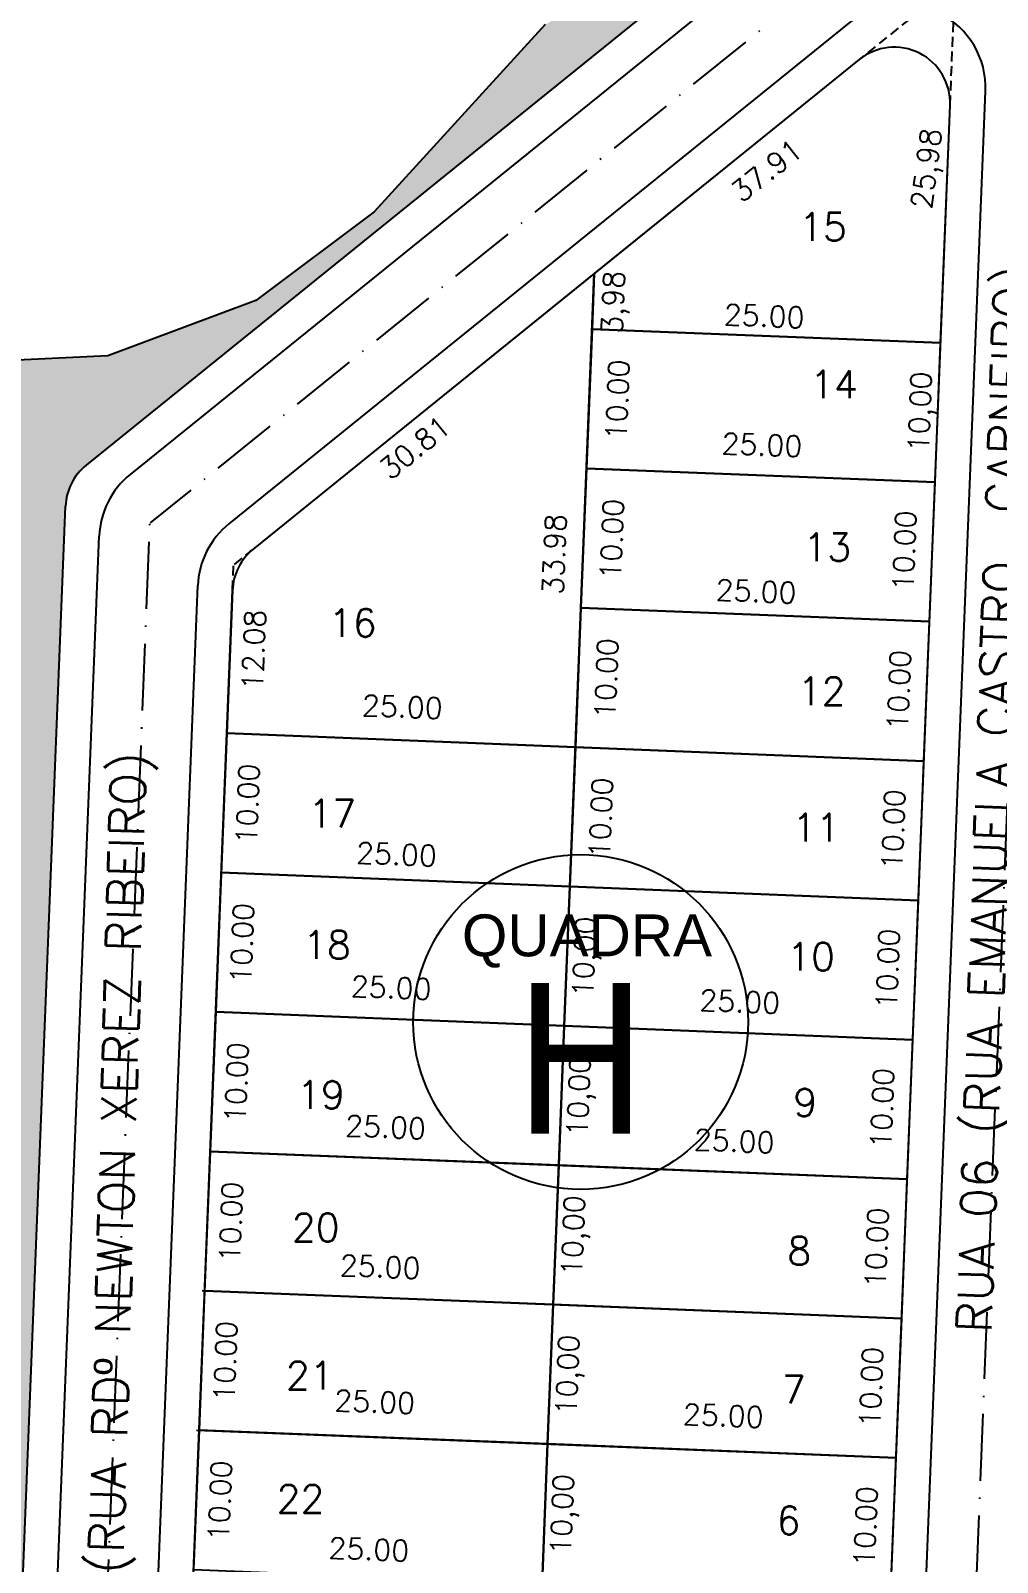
# Model space of a CAD drawing. Header units: millimetres. Extents: x 1794 to 8081, y 409 to 2272.
# Drawn here: x 5747 to 5816.3, y 1060.7 to 1170.6 of the extents above; entities that cross this region are included whole.
import ezdxf
from ezdxf.enums import TextEntityAlignment as Align

# ---------------------------------------------------------------- set-up
doc = ezdxf.new("R2010")
doc.units = ezdxf.units.MM
doc.linetypes.add('ACAD_ISO10W100', pattern=[18, 12, -3, 0, -3])
doc.linetypes.add('HIDDEN', pattern=[0.375, 0.25, -0.125])
for name, color, linetype in [('02 - EIXO VIA', 2, 'ACAD_ISO10W100'), ('03 - CALÇADA', 1, 'Continuous'), ('BOUNDARY LOTES', 2, 'Continuous'), ('boundary quadras', 232, 'Continuous'), ('COT', 8, 'Continuous'), ('FAIXAS VERDES', 62, 'Continuous'), ('LOTES', 2, 'Continuous'), ('Poligonal', 3, 'Continuous'), ('PROJEÇÃO', 8, 'HIDDEN'), ('QUADRAS', 3, 'Continuous'), ('texto - ruas', 2, 'Continuous'), ('Texto Lotes', 31, 'Continuous'), ('TEXTO-80', 3, 'Continuous')]:
    doc.layers.add(name, color=color, linetype=linetype)
doc.styles.add('arcad1', font='romans.shx')
doc.styles.add('style1', font='tahoma.ttf')
doc.dimstyles.new('REGIS', dxfattribs={"dimtxt": 1.5, "dimasz": 0.12, "dimexe": 0, "dimexo": 0, "dimgap": 0, "dimtad": 0, "dimzin": 4, "dimdsep": 46, "dimtxsty": 'arcad1', "dimblk1": 'BOLA', "dimblk2": 'BOLA', "dimsah": 1, "dimcen": 0.12, "dimse1": 1, "dimse2": 1, "dimsd1": 1, "dimsd2": 1, "dimclrd": 256, "dimclre": 8, "dimclrt": 1, "dimadec": 0, "dimazin": 0, "dimtfac": 1.2, "dimtix": 1, "dimtmove": 2, "dimatfit": 3, "dimldrblk": 'BOLA', "dimfxl": 0, "dimfxlon": 1, "dimtvp": 2, "dimtolj": 1, "dimtzin": 4, "dimarcsym": 0})

# ---------------------------------------------------------------- blocks, each defined once
blk = doc.blocks.new('NUM_quadra')
blk.add_circle((0, 0), 0.2)
at = {"insert": (-0.1419, 0.1285), "char_height": 0.05, "width": 0.2663, "attachment_point": 1, "style": 'style1'}
blk.add_mtext('\\fArial|b0|i0|c0|p34;QUADRA', dxfattribs=at)
at = {"style": 'style1'}
blk.add_attdef('00', text='', height=0.18, dxfattribs=at).set_placement((0, -0.1335), align=Align.CENTER)
blk = doc.blocks.new('*D394')
at = {"layer": 'Defpoints', "color": 0}
for p in [(5786.84, 1139.17), (5811.82, 1138.17), (5811.78, 1137.35)]:
    blk.add_point(p, dxfattribs=at)
at = {"layer": 'COT', "color": 1, "insert": (5799.41, 1140.85), "char_height": 1.5, "attachment_point": 5, "rotation": 357.719, "style": 'arcad1'}
blk.add_mtext('\\A1;25.00', dxfattribs=at)
blk = doc.blocks.new('BOLA')
for p, q in [((-1, 0), (1, 0)), ((0, -1), (0, 1))]:
    blk.add_line(p, q)
blk.add_circle((0, 0), 0.3)
blk = doc.blocks.new('*D7')
at = {"layer": 'Defpoints', "color": 0}
for p in [(5813.24, 1174.02), (5783.49, 1150.52), (5786.73, 1146.41)]:
    blk.add_point(p, dxfattribs=at)
at = {"layer": 'COT', "color": 1, "insert": (5799.75, 1160.52), "char_height": 1.5, "attachment_point": 5, "rotation": 38.3032, "style": 'arcad1'}
blk.add_mtext('\\A1;37.91', dxfattribs=at)
blk = doc.blocks.new('*D8')
at = {"layer": 'Defpoints', "color": 0}
for p in [(5785.13, 1152.08), (5761.54, 1132.25), (5764.45, 1128.65)]:
    blk.add_point(p, dxfattribs=at)
at = {"layer": 'COT', "color": 1, "insert": (5774.54, 1140.67), "char_height": 1.5, "attachment_point": 5, "rotation": 38.9335, "style": 'arcad1'}
blk.add_mtext('\\A1;30.81', dxfattribs=at)
blk = doc.blocks.new('*D9')
at = {"layer": 'Defpoints', "color": 0}
for p in [(5787.23, 1149.16), (5786.84, 1139.17), (5791.86, 1138.97)]:
    blk.add_point(p, dxfattribs=at)
at = {"layer": 'COT', "color": 1, "insert": (5789.06, 1144.08), "char_height": 1.5, "attachment_point": 5, "rotation": 87.719, "style": 'arcad1'}
blk.add_mtext('\\A1;10.00', dxfattribs=at)
blk = doc.blocks.new('*D395')
at = {"layer": 'Defpoints', "color": 0}
for p in [(5786.84, 1139.17), (5786.44, 1129.17), (5791.46, 1128.97)]:
    blk.add_point(p, dxfattribs=at)
at = {"layer": 'COT', "color": 1, "insert": (5788.66, 1134.09), "char_height": 1.5, "attachment_point": 5, "rotation": 87.719, "style": 'arcad1'}
blk.add_mtext('\\A1;10.00', dxfattribs=at)
blk = doc.blocks.new('*D396')
at = {"layer": 'Defpoints', "color": 0}
for p in [(5786.44, 1129.17), (5786.04, 1119.18), (5791.06, 1118.98)]:
    blk.add_point(p, dxfattribs=at)
at = {"layer": 'COT', "color": 1, "insert": (5788.26, 1124.1), "char_height": 1.5, "attachment_point": 5, "rotation": 87.719, "style": 'arcad1'}
blk.add_mtext('\\A1;10.00', dxfattribs=at)
blk = doc.blocks.new('*D397')
at = {"layer": 'Defpoints', "color": 0}
for p in [(5786.04, 1119.18), (5785.64, 1109.19), (5790.67, 1108.99)]:
    blk.add_point(p, dxfattribs=at)
at = {"layer": 'COT', "color": 1, "insert": (5787.87, 1114.11), "char_height": 1.5, "attachment_point": 5, "rotation": 87.719, "style": 'arcad1'}
blk.add_mtext('\\A1;10.00', dxfattribs=at)
blk = doc.blocks.new('*D398')
at = {"layer": 'Defpoints', "color": 0}
for p in [(5811.82, 1138.17), (5811.42, 1128.18), (5812.42, 1128.14)]:
    blk.add_point(p, dxfattribs=at)
at = {"layer": 'COT', "color": 1, "insert": (5809.62, 1133.26), "char_height": 1.5, "attachment_point": 5, "rotation": 87.719, "style": 'arcad1'}
blk.add_mtext('\\A1;10.00', dxfattribs=at)
blk = doc.blocks.new('*D399')
at = {"layer": 'Defpoints', "color": 0}
for p in [(5811.42, 1128.18), (5811.02, 1118.19), (5812.02, 1118.15)]:
    blk.add_point(p, dxfattribs=at)
at = {"layer": 'COT', "color": 1, "insert": (5809.23, 1123.26), "char_height": 1.5, "attachment_point": 5, "rotation": 87.719, "style": 'arcad1'}
blk.add_mtext('\\A1;10.00', dxfattribs=at)
blk = doc.blocks.new('*D400')
at = {"layer": 'Defpoints', "color": 0}
for p in [(5811.02, 1118.19), (5810.62, 1108.2), (5811.63, 1108.16)]:
    blk.add_point(p, dxfattribs=at)
at = {"layer": 'COT', "color": 1, "insert": (5808.83, 1113.27), "char_height": 1.5, "attachment_point": 5, "rotation": 87.719, "style": 'arcad1'}
blk.add_mtext('\\A1;10.00', dxfattribs=at)
blk = doc.blocks.new('*D401')
at = {"layer": 'Defpoints', "color": 0}
for p in [(5810.62, 1108.2), (5810.22, 1098.2), (5811.23, 1098.16)]:
    blk.add_point(p, dxfattribs=at)
at = {"layer": 'COT', "color": 1, "insert": (5808.43, 1103.28), "char_height": 1.5, "attachment_point": 5, "rotation": 87.719, "style": 'arcad1'}
blk.add_mtext('\\A1;10.00', dxfattribs=at)
blk = doc.blocks.new('*D402')
at = {"layer": 'Defpoints', "color": 0}
for p in [(5810.22, 1098.2), (5809.83, 1088.21), (5810.83, 1088.17)]:
    blk.add_point(p, dxfattribs=at)
at = {"layer": 'COT', "color": 1, "insert": (5808.03, 1093.29), "char_height": 1.5, "attachment_point": 5, "rotation": 87.719, "style": 'arcad1'}
blk.add_mtext('\\A1;10.00', dxfattribs=at)
blk = doc.blocks.new('*D403')
at = {"layer": 'Defpoints', "color": 0}
for p in [(5809.83, 1088.21), (5809.43, 1078.22), (5810.43, 1078.18)]:
    blk.add_point(p, dxfattribs=at)
at = {"layer": 'COT', "color": 1, "insert": (5807.63, 1083.29), "char_height": 1.5, "attachment_point": 5, "rotation": 87.719, "style": 'arcad1'}
blk.add_mtext('\\A1;10.00', dxfattribs=at)
blk = doc.blocks.new('*D404')
at = {"layer": 'Defpoints', "color": 0}
for p in [(5809.43, 1078.22), (5809.03, 1068.23), (5810.03, 1068.19)]:
    blk.add_point(p, dxfattribs=at)
at = {"layer": 'COT', "color": 1, "insert": (5807.24, 1073.3), "char_height": 1.5, "attachment_point": 5, "rotation": 87.719, "style": 'arcad1'}
blk.add_mtext('\\A1;10.00', dxfattribs=at)
blk = doc.blocks.new('*D405')
at = {"layer": 'Defpoints', "color": 0}
for p in [(5809.03, 1068.23), (5808.63, 1058.24), (5809.64, 1058.2)]:
    blk.add_point(p, dxfattribs=at)
at = {"layer": 'COT', "color": 1, "insert": (5806.84, 1063.31), "char_height": 1.5, "attachment_point": 5, "rotation": 87.719, "style": 'arcad1'}
blk.add_mtext('\\A1;10.00', dxfattribs=at)
blk = doc.blocks.new('*D407')
at = {"layer": 'Defpoints', "color": 0}
for p in [(5786.44, 1129.17), (5811.42, 1128.18), (5811.37, 1126.85)]:
    blk.add_point(p, dxfattribs=at)
at = {"layer": 'COT', "color": 1, "insert": (5798.99, 1130.35), "char_height": 1.5, "attachment_point": 5, "rotation": 357.719, "style": 'arcad1'}
blk.add_mtext('\\A1;25.00', dxfattribs=at)
blk = doc.blocks.new('*D408')
at = {"layer": 'Defpoints', "color": 0}
for p in [(5761.06, 1120.18), (5786.04, 1119.18), (5786.04, 1119.18)]:
    blk.add_point(p, dxfattribs=at)
at = {"layer": 'COT', "color": 1, "insert": (5773.64, 1122.07), "char_height": 1.5, "attachment_point": 5, "rotation": 357.719, "style": 'arcad1'}
blk.add_mtext('\\A1;25.00', dxfattribs=at)
blk = doc.blocks.new('*D409')
at = {"layer": 'Defpoints', "color": 0}
for p in [(5760.66, 1110.19), (5785.64, 1109.19), (5785.59, 1108)]:
    blk.add_point(p, dxfattribs=at)
at = {"layer": 'COT', "color": 1, "insert": (5773.22, 1111.5), "char_height": 1.5, "attachment_point": 5, "rotation": 357.719, "style": 'arcad1'}
blk.add_mtext('\\A1;25.00', dxfattribs=at)
blk = doc.blocks.new('*D410')
at = {"layer": 'Defpoints', "color": 0}
for p in [(5760.26, 1100.19), (5785.21, 1098.44), (5785.24, 1099.2)]:
    blk.add_point(p, dxfattribs=at)
at = {"layer": 'COT', "color": 1, "insert": (5772.84, 1101.94), "char_height": 1.5, "attachment_point": 5, "rotation": 357.719, "style": 'arcad1'}
blk.add_mtext('\\A1;25.00', dxfattribs=at)
blk = doc.blocks.new('*D411')
at = {"layer": 'Defpoints', "color": 0}
for p in [(5785.24, 1099.2), (5810.22, 1098.2), (5810.19, 1097.45)]:
    blk.add_point(p, dxfattribs=at)
at = {"layer": 'COT', "color": 1, "insert": (5797.82, 1100.94), "char_height": 1.5, "attachment_point": 5, "rotation": 357.719, "style": 'arcad1'}
blk.add_mtext('\\A1;25.00', dxfattribs=at)
blk = doc.blocks.new('*D412')
at = {"layer": 'Defpoints', "color": 0}
for p in [(5759.87, 1090.2), (5784.82, 1088.44), (5784.85, 1089.21)]:
    blk.add_point(p, dxfattribs=at)
at = {"layer": 'COT', "color": 1, "insert": (5772.44, 1091.94), "char_height": 1.5, "attachment_point": 5, "rotation": 357.719, "style": 'arcad1'}
blk.add_mtext('\\A1;25.00', dxfattribs=at)
blk = doc.blocks.new('*D413')
at = {"layer": 'Defpoints', "color": 0}
for p in [(5784.85, 1089.21), (5809.8, 1087.44), (5809.83, 1088.21)]:
    blk.add_point(p, dxfattribs=at)
at = {"layer": 'COT', "color": 1, "insert": (5797.42, 1090.94), "char_height": 1.5, "attachment_point": 5, "rotation": 357.719, "style": 'arcad1'}
blk.add_mtext('\\A1;25.00', dxfattribs=at)
blk = doc.blocks.new('*D414')
at = {"layer": 'Defpoints', "color": 0}
for p in [(5759.47, 1080.21), (5784.42, 1078.44), (5784.45, 1079.21)]:
    blk.add_point(p, dxfattribs=at)
at = {"layer": 'COT', "color": 1, "insert": (5772.05, 1081.93), "char_height": 1.5, "attachment_point": 5, "rotation": 357.719, "style": 'arcad1'}
blk.add_mtext('\\A1;25.00', dxfattribs=at)
blk = doc.blocks.new('*D415')
at = {"layer": 'Defpoints', "color": 0}
for p in [(5759.07, 1070.22), (5784.03, 1068.75), (5784.05, 1069.22)]:
    blk.add_point(p, dxfattribs=at)
at = {"layer": 'COT', "color": 1, "insert": (5771.66, 1072.24), "char_height": 1.5, "attachment_point": 5, "rotation": 357.719, "style": 'arcad1'}
blk.add_mtext('\\A1;25.00', dxfattribs=at)
blk = doc.blocks.new('*D416')
at = {"layer": 'Defpoints', "color": 0}
for p in [(5784.05, 1069.22), (5809.01, 1067.75), (5809.03, 1068.23)]:
    blk.add_point(p, dxfattribs=at)
at = {"layer": 'COT', "color": 1, "insert": (5796.64, 1071.25), "char_height": 1.5, "attachment_point": 5, "rotation": 357.719, "style": 'arcad1'}
blk.add_mtext('\\A1;25.00', dxfattribs=at)
blk = doc.blocks.new('*D417')
at = {"layer": 'Defpoints', "color": 0}
for p in [(5758.67, 1060.23), (5783.65, 1059.23), (5783.61, 1058.17)]:
    blk.add_point(p, dxfattribs=at)
at = {"layer": 'COT', "color": 1, "insert": (5771.24, 1061.67), "char_height": 1.5, "attachment_point": 5, "rotation": 357.719, "style": 'arcad1'}
blk.add_mtext('\\A1;25.00', dxfattribs=at)
blk = doc.blocks.new('*D418')
at = {"layer": 'Defpoints', "color": 0}
for p in [(5761.54, 1132.25), (5761.06, 1120.18), (5765.75, 1119.99)]:
    blk.add_point(p, dxfattribs=at)
at = {"layer": 'COT', "color": 1, "insert": (5762.99, 1126.15), "char_height": 1.5, "attachment_point": 5, "rotation": 87.719, "style": 'arcad1'}
blk.add_mtext('\\A1;12.08', dxfattribs=at)
blk = doc.blocks.new('*D419')
at = {"layer": 'Defpoints', "color": 0}
for p in [(5761.06, 1120.18), (5760.66, 1110.19), (5765.35, 1110)]:
    blk.add_point(p, dxfattribs=at)
at = {"layer": 'COT', "color": 1, "insert": (5762.56, 1115.11), "char_height": 1.5, "attachment_point": 5, "rotation": 87.719, "style": 'arcad1'}
blk.add_mtext('\\A1;10.00', dxfattribs=at)
blk = doc.blocks.new('*D10')
at = {"layer": 'Defpoints', "color": 0}
for p in [(5760.66, 1110.19), (5760.26, 1100.19), (5764.96, 1100.01)]:
    blk.add_point(p, dxfattribs=at)
at = {"layer": 'COT', "color": 1, "insert": (5762.16, 1105.12), "char_height": 1.5, "attachment_point": 5, "rotation": 87.719, "style": 'arcad1'}
blk.add_mtext('\\A1;10.00', dxfattribs=at)
blk = doc.blocks.new('*D420')
at = {"layer": 'Defpoints', "color": 0}
for p in [(5760.26, 1100.19), (5759.87, 1090.2), (5764.56, 1090.01)]:
    blk.add_point(p, dxfattribs=at)
at = {"layer": 'COT', "color": 1, "insert": (5761.76, 1095.13), "char_height": 1.5, "attachment_point": 5, "rotation": 87.719, "style": 'arcad1'}
blk.add_mtext('\\A1;10.00', dxfattribs=at)
blk = doc.blocks.new('*D421')
at = {"layer": 'Defpoints', "color": 0}
for p in [(5759.87, 1090.2), (5759.47, 1080.21), (5764.16, 1080.02)]:
    blk.add_point(p, dxfattribs=at)
at = {"layer": 'COT', "color": 1, "insert": (5761.36, 1085.14), "char_height": 1.5, "attachment_point": 5, "rotation": 87.719, "style": 'arcad1'}
blk.add_mtext('\\A1;10.00', dxfattribs=at)
blk = doc.blocks.new('*D11')
at = {"layer": 'Defpoints', "color": 0}
for p in [(5759.47, 1080.21), (5759.07, 1070.22), (5763.76, 1070.03)]:
    blk.add_point(p, dxfattribs=at)
at = {"layer": 'COT', "color": 1, "insert": (5760.96, 1075.15), "char_height": 1.5, "attachment_point": 5, "rotation": 87.719, "style": 'arcad1'}
blk.add_mtext('\\A1;10.00', dxfattribs=at)
blk = doc.blocks.new('*D12')
at = {"layer": 'Defpoints', "color": 0}
for p in [(5759.07, 1070.22), (5758.67, 1060.23), (5763.36, 1060.04)]:
    blk.add_point(p, dxfattribs=at)
at = {"layer": 'COT', "color": 1, "insert": (5760.57, 1065.15), "char_height": 1.5, "attachment_point": 5, "rotation": 87.719, "style": 'arcad1'}
blk.add_mtext('\\A1;10.00', dxfattribs=at)
blk = doc.blocks.new('*D429')
at = {"layer": 'Defpoints', "color": 0}
for p in [(5787.39, 1153.13), (5787.39, 1153.13), (5786.04, 1119.18)]:
    blk.add_point(p, dxfattribs=at)
at = {"layer": 'COT', "color": 1, "insert": (5784.53, 1133.01), "char_height": 1.5, "attachment_point": 5, "rotation": 87.719, "style": 'arcad1'}
blk.add_mtext('\\A1;33.98', dxfattribs=at)
blk = doc.blocks.new('*D1144')
at = {"layer": 'Defpoints', "color": 0}
for p in [(5812.21, 1148.16), (5814.72, 1148.07), (5811.82, 1138.17)]:
    blk.add_point(p, dxfattribs=at)
at = {"layer": 'COT', "color": 1, "insert": (5810.95, 1143.21), "char_height": 1.5, "attachment_point": 5, "rotation": 87.7372, "style": 'arcad1'}
blk.add_mtext('\\A1;10,00', dxfattribs=at)
blk = doc.blocks.new('*D1145')
at = {"layer": 'Defpoints', "color": 0}
for p in [(5786.99, 1148.41), (5811.94, 1146.59), (5811.97, 1147.41)]:
    blk.add_point(p, dxfattribs=at)
at = {"layer": 'COT', "color": 1, "insert": (5799.57, 1150.09), "char_height": 1.5, "attachment_point": 5, "rotation": 357.719, "style": 'arcad1'}
blk.add_mtext('\\A1;25.00', dxfattribs=at)
blk = doc.blocks.new('*D1146')
at = {"layer": 'Defpoints', "color": 0}
for p in [(5787.39, 1153.13), (5792.61, 1152.92), (5787.23, 1149.16)]:
    blk.add_point(p, dxfattribs=at)
at = {"layer": 'COT', "color": 1, "insert": (5788.96, 1151.08), "char_height": 1.5, "attachment_point": 5, "rotation": 87.719, "style": 'arcad1'}
blk.add_mtext('\\A1;3,98', dxfattribs=at)
blk = doc.blocks.new('*D1147')
at = {"layer": 'Defpoints', "color": 0}
for p in [(5813.24, 1174.02), (5809.87, 1148.26), (5814.66, 1147.63)]:
    blk.add_point(p, dxfattribs=at)
at = {"layer": 'COT', "color": 1, "insert": (5811.41, 1160.64), "char_height": 1.5, "attachment_point": 5, "rotation": 82.5335, "style": 'arcad1'}
blk.add_mtext('\\A1;25,98', dxfattribs=at)
blk = doc.blocks.new('*D1498')
at = {"layer": 'Defpoints', "color": 0}
for p in [(5785.64, 1109.19), (5785.24, 1099.2), (5790.27, 1099)]:
    blk.add_point(p, dxfattribs=at)
at = {"layer": 'COT', "color": 1, "insert": (5786.9, 1104.14), "char_height": 1.5, "attachment_point": 5, "rotation": 87.719, "style": 'arcad1'}
blk.add_mtext('\\A1;10,00', dxfattribs=at)
blk = doc.blocks.new('*D1499')
at = {"layer": 'Defpoints', "color": 0}
for p in [(5785.24, 1099.2), (5784.85, 1089.21), (5789.87, 1089.01)]:
    blk.add_point(p, dxfattribs=at)
at = {"layer": 'COT', "color": 1, "insert": (5786.5, 1094.14), "char_height": 1.5, "attachment_point": 5, "rotation": 87.719, "style": 'arcad1'}
blk.add_mtext('\\A1;10,00', dxfattribs=at)
blk = doc.blocks.new('*D1500')
at = {"layer": 'Defpoints', "color": 0}
for p in [(5784.85, 1089.21), (5784.45, 1079.21), (5789.47, 1079.01)]:
    blk.add_point(p, dxfattribs=at)
at = {"layer": 'COT', "color": 1, "insert": (5786.1, 1084.15), "char_height": 1.5, "attachment_point": 5, "rotation": 87.719, "style": 'arcad1'}
blk.add_mtext('\\A1;10,00', dxfattribs=at)
blk = doc.blocks.new('*D1501')
at = {"layer": 'Defpoints', "color": 0}
for p in [(5784.45, 1079.21), (5784.05, 1069.22), (5789.07, 1069.02)]:
    blk.add_point(p, dxfattribs=at)
at = {"layer": 'COT', "color": 1, "insert": (5785.7, 1074.16), "char_height": 1.5, "attachment_point": 5, "rotation": 87.719, "style": 'arcad1'}
blk.add_mtext('\\A1;10,00', dxfattribs=at)
blk = doc.blocks.new('*D1502')
at = {"layer": 'Defpoints', "color": 0}
for p in [(5784.05, 1069.22), (5783.65, 1059.23), (5788.68, 1059.03)]:
    blk.add_point(p, dxfattribs=at)
at = {"layer": 'COT', "color": 1, "insert": (5785.31, 1064.17), "char_height": 1.5, "attachment_point": 5, "rotation": 87.719, "style": 'arcad1'}
blk.add_mtext('\\A1;10,00', dxfattribs=at)

msp = doc.modelspace()

# ---------------------------------------------------------------- hatches: boundary and pattern name
at = {"layer": 'FAIXAS VERDES'}
h = msp.add_hatch(dxfattribs=at)
h.set_pattern_fill('AR-SAND', color=256, scale=0.1, style=0)
h.set_pattern_definition([(37.5, (5429.566, 999.8435), (-0.160003, 4.894132), [0, -3.8608, 0, -4.318, 0, -4.1275]), (7.5, (5429.566, 999.8435), (4.49523, 7.16825), [0, -2.0828, 0, -3.4798, 0, -1.3335]), (327.5, (5426.442, 999.8435), (7.909924, 0.01437), [0, -1.27, 0, -4.572, 0, -5.969]), (317.5, (5426.442, 999.8435), (7.63556, 2.22929), [0, -0.635, 0, -2.9972, 0, -3.429])])
h.paths.add_polyline_path([(5430.831, 1078.216), (5435.928, 1087.936), (5430.845, 1079.356), (5429.566, 1077.139)])
h.paths.add_polyline_path([(5597.245, 1009.396), (5597.066, 1009.337), (5601.377, 1010.616), (5607.012, 1012.218), (5612.684, 1013.759), (5617.596, 1015.036), (5621.128, 1015.921), (5629.087, 1017.817), (5637.922, 1019.761), (5648.108, 1021.797), (5655.347, 1023.11), (5661.35, 1024.117), (5668.226, 1025.177), (5676.97, 1026.386), (5686.913, 1027.57), (5693.659, 1028.258), (5703.184, 1029.074), (5713.015, 1029.724), (5719.569, 1030.05), (5731.268, 1030.418), (5741.91, 1030.515), (5742.543, 1030.672), (5743.302, 1030.978), (5744.205, 1031.63), (5745.076, 1032.86), (5745.431, 1034.356), (5749.498, 1136.448), (5749.921, 1138.085), (5750.981, 1139.401), (5787.931, 1169.251), (5804.87, 1182.936), (5783.871, 1170.98), (5771.611, 1157.563), (5763.136, 1151.215), (5752.529, 1147.246), (5742.436, 1146.753), (5742.349, 1137.394), (5734.92, 1114.509), (5711.119, 1097.126), (5662.121, 1088.101), (5636.086, 1087.947), (5604.026, 1093.668), (5565.586, 1113.949), (5550.552, 1131.127), (5537.457, 1134.461), (5527.958, 1130.108)])
edge = h.paths.add_edge_path()
edge.add_line((5569.236, 1000.087), (5564.38, 1001.877))
edge.add_arc((5567.863, 1003.844), 4, 209.44373, 290.07416)

# ---------------------------------------------------------------- linework, layer by layer
at = {"layer": '02 - EIXO VIA', "ltscale": 0.4}
for p, q in [((5813.036, 1015.528), (5820.674, 1207.282)), ((5809.58, 1178.899), (5755.555, 1135.254)), ((5743.398, 830.033), (5755.555, 1135.254))]:
    msp.add_line(p, q, dxfattribs=at)
at = {"layer": '03 - CALÇADA'}
for p, q in [((5805.938, 1180.585), (5754.14, 1138.738)), ((5805.669, 1171.111), (5761.204, 1135.189)), ((5810.003, 1029.845), (5815.435, 1166.205)), ((5747.91, 1033.776), (5751.915, 1134.31)), ((5755.119, 1033.859), (5758.979, 1130.761))]:
    msp.add_line(p, q, dxfattribs=at)
for centre, start, end in [((5809.439, 1166.444), 357.71902, 128.93345), ((5757.91, 1134.071), 128.93345, 177.71902), ((5764.974, 1130.522), 128.93345, 177.71902)]:
    msp.add_arc(centre, 6, start, end, dxfattribs=at)
at = {"layer": 'BOUNDARY LOTES'}
for points in [[(5812.893, 1165.203, 0.6445452), (5806.382, 1168.473), (5787.392, 1153.132), (5787.234, 1149.159), (5812.214, 1148.164)], [(5786.438, 1129.175), (5786.836, 1139.167), (5787.234, 1149.159), (5787.392, 1153.132), (5762.951, 1133.387, 0.2161417), (5761.468, 1130.435), (5761.06, 1120.178), (5786.04, 1119.183)]]:
    msp.add_lwpolyline(points, format="xyb", close=True, dxfattribs=at)
for points in [[(5812.214, 1148.164), (5787.234, 1149.159), (5786.836, 1139.167), (5811.816, 1138.172)], [(5811.816, 1138.172), (5786.836, 1139.167), (5786.438, 1129.175), (5811.418, 1128.18)], [(5811.418, 1128.18), (5786.438, 1129.175), (5786.04, 1119.183), (5811.02, 1118.188)], [(5786.04, 1119.183), (5761.06, 1120.178), (5760.662, 1110.186), (5785.642, 1109.191)], [(5811.02, 1118.188), (5786.04, 1119.183), (5785.642, 1109.191), (5810.622, 1108.196)], [(5785.642, 1109.191), (5760.662, 1110.186), (5760.264, 1100.194), (5785.244, 1099.199)], [(5810.622, 1108.196), (5785.642, 1109.191), (5785.244, 1099.199), (5810.224, 1098.204)], [(5785.244, 1099.199), (5760.264, 1100.194), (5759.866, 1090.201), (5784.846, 1089.206)], [(5810.224, 1098.204), (5785.244, 1099.199), (5784.846, 1089.206), (5809.826, 1088.211)], [(5784.846, 1089.206), (5759.866, 1090.201), (5759.468, 1080.209), (5784.448, 1079.214)], [(5809.826, 1088.211), (5784.846, 1089.206), (5784.448, 1079.214), (5809.428, 1078.219)], [(5784.448, 1079.214), (5759.468, 1080.209), (5759.07, 1070.217), (5784.05, 1069.222)], [(5809.428, 1078.219), (5784.448, 1079.214), (5784.05, 1069.222), (5809.03, 1068.227)], [(5784.05, 1069.222), (5759.07, 1070.217), (5758.672, 1060.225), (5768.664, 1059.827), (5778.656, 1059.429), (5783.652, 1059.23)], [(5809.03, 1068.227), (5784.05, 1069.222), (5783.652, 1059.23), (5808.632, 1058.235)]]:
    msp.add_lwpolyline(points, close=True, dxfattribs=at)
at = {"layer": 'boundary quadras'}
msp.add_lwpolyline([(5812.893, 1165.203, 0.6445452), (5806.382, 1168.473), (5762.951, 1133.387, 0.2161417), (5761.468, 1130.435), (5757.677, 1035.246, -0.0247467), (5807.553, 1031.139)], format="xyb", close=True, dxfattribs=at)
at = {"layer": 'LOTES'}
for p, q in [((5783.652, 1059.23), (5787.392, 1153.132)), ((5787.234, 1149.159), (5812.214, 1148.164)), ((5786.836, 1139.167), (5811.816, 1138.172)), ((5786.438, 1129.175), (5811.418, 1128.18)), ((5761.06, 1120.178), (5811.02, 1118.188)), ((5760.662, 1110.186), (5810.622, 1108.196)), ((5760.264, 1100.194), (5810.224, 1098.204)), ((5759.866, 1090.201), (5809.826, 1088.211)), ((5759.289, 1080.216), (5809.428, 1078.219)), ((5758.891, 1070.224), (5809.03, 1068.227))]:
    msp.add_line(p, q, dxfattribs=at)
at = {"layer": 'Poligonal', "color": 7}
for p, q in [((5783.871, 1170.98), (5771.611, 1157.563)), ((5771.611, 1157.563), (5763.136, 1151.215)), ((5763.136, 1151.215), (5752.529, 1147.246)), ((5752.529, 1147.246), (5742.436, 1146.753))]:
    msp.add_line(p, q, dxfattribs=at)
at = {"layer": 'PROJEÇÃO', "ltscale": 2.8}
for p, q in [((5813.244, 1174.017), (5806.382, 1168.473)), ((5812.893, 1165.203), (5813.244, 1174.017)), ((5762.951, 1133.387), (5761.54, 1132.247)), ((5761.468, 1130.435), (5761.54, 1132.247))]:
    msp.add_line(p, q, dxfattribs=at)
at = {"layer": 'QUADRAS'}
for p, q in [((5804.87, 1182.936), (5750.981, 1139.401)), ((5806.382, 1168.473), (5762.951, 1133.387)), ((5807.527, 1030.489), (5812.893, 1165.203)), ((5745.431, 1034.356), (5749.498, 1136.448)), ((5757.637, 1034.259), (5761.468, 1130.435))]:
    msp.add_line(p, q, dxfattribs=at)
for centre, start, end in [((5808.896, 1165.362), 357.71902, 128.93345), ((5753.495, 1136.289), 128.93345, 177.71902), ((5765.465, 1130.276), 128.93345, 177.71902)]:
    msp.add_arc(centre, 4, start, end, dxfattribs=at)

# ---------------------------------------------------------------- block references
at = {"layer": 'TEXTO-80', "xscale": 60, "yscale": 60, "zscale": 60}
msp.add_blockref('NUM_quadra', (5786.42, 1099.477), dxfattribs=at).add_auto_attribs({'00': 'H'})

# ---------------------------------------------------------------- texts
at = {"layer": 'texto - ruas', "char_height": 2.5, "width": 122.85234, "attachment_point": 1}
for s, insert, rotation in [('{\\Fromans|c0;RUA 06 (RUA EMANUELA CASTRO  CARNEIRO)}', (5813.34, 1077.229), 87.94466), ('{\\Fromans|c0;RUA 05 (RUA RDº NEWTON XEREZ RIBEIRO)}', (5750.726, 1045.708), 88.38666)]:
    msp.add_mtext(s, dxfattribs=dict(at, insert=insert, rotation=rotation))
at = {"layer": 'Texto Lotes', "style": 'arcad1'}
for s, p in [('15', (5803.776, 1156.478)), ('14', (5804.559, 1145.19)), ('13', (5804.094, 1133.521)), ('16', (5770.082, 1128.086)), ('12', (5803.683, 1123.196)), ('17', (5768.61, 1114.421)), ('11', (5803.293, 1113.417)), ('18', (5768.235, 1105.013)), ('10', (5802.924, 1104.157)), ('19', (5767.807, 1094.258)), ('9', (5802.508, 1093.709)), ('20', (5767.428, 1084.75)), ('8', (5802.084, 1083.066)), ('21', (5767.005, 1074.134)), ('7', (5801.688, 1073.125)), ('22', (5766.341, 1065.285)), ('6', (5801.314, 1063.738))]:
    msp.add_text(s, height=2, dxfattribs=at).set_placement(p, align=Align.MIDDLE_CENTER)

# ---------------------------------------------------------------- dimensions: what is measured, and where the dimension line sits
at = {"layer": 'COT'}
for p1, p2, distance, picture, middle in [((5813.244, 1174.017), (5783.491, 1150.517), 5.232, '*D7', (5799.751, 1160.515)), ((5786.992, 1148.406), (5811.972, 1147.411), -0.821, '*D1145', (5799.569, 1150.086)), ((5787.234, 1149.159), (5786.836, 1139.167), 5.028, '*D9', (5789.061, 1144.082)), ((5786.836, 1139.167), (5811.816, 1138.172), -0.821, '*D394', (5799.413, 1140.847)), ((5811.816, 1138.172), (5811.418, 1128.18), 1.005, '*D398', (5809.623, 1133.255)), ((5761.54, 1132.247), (5761.06, 1120.178), 4.693, '*D418', (5762.991, 1126.145)), ((5786.438, 1129.175), (5811.418, 1128.18), -1.326, '*D407', (5798.994, 1130.35)), ((5760.662, 1110.186), (5785.642, 1109.191), -1.188, '*D409', (5773.224, 1111.498)), ((5760.264, 1100.194), (5785.244, 1099.199), -0.757, '*D410', (5772.843, 1101.938)), ((5759.866, 1090.201), (5784.846, 1089.206), -0.767, '*D412', (5772.445, 1091.935)), ((5759.468, 1080.209), (5784.448, 1079.214), -0.779, '*D414', (5772.046, 1081.931)), ((5759.07, 1070.217), (5784.05, 1069.222), -0.477, '*D415', (5771.66, 1072.241)), ((5758.672, 1060.225), (5783.652, 1059.23), -1.06, '*D417', (5771.239, 1061.667))]:
    dim = msp.add_aligned_dim(p1=p1, p2=p2, distance=distance, dimstyle='REGIS', dxfattribs=at)
    dim.commit()
    dim.dimension.update_dxf_attribs({"geometry": picture, "text_midpoint": middle})
dim = msp.add_linear_dim(base=(5814.655, 1147.63), p1=(5813.244, 1174.017), p2=(5809.868, 1148.257), angle=262.53352, dimstyle='REGIS', override={"dimdsep": 44}, dxfattribs=at)
dim.commit()
dim.dimension.update_dxf_attribs({"geometry": '*D1147', "text_midpoint": (5811.413, 1160.641), "dimtype": 161})
for base, p1, p2, angle, picture, middle in [((5787.392, 1153.132), (5786.04, 1119.183), (5787.392, 1153.132), 87.71902, '*D429', (5784.529, 1133.011)), ((5786.04, 1119.183), (5761.06, 1120.178), (5786.04, 1119.183), 357.71902, '*D408', (5773.644, 1122.066))]:
    dim = msp.add_linear_dim(base=base, p1=p1, p2=p2, angle=angle, dimstyle='REGIS', dxfattribs=at)
    dim.commit()
    dim.dimension.update_dxf_attribs({"geometry": picture, "text_midpoint": middle, "dimtype": 161})
for p1, p2, distance, picture, middle in [((5787.234, 1149.159), (5787.392, 1153.132), -5.225, '*D1146', (5788.965, 1151.08)), ((5811.816, 1138.172), (5812.211, 1148.164), -2.507, '*D1144', (5810.95, 1143.21))]:
    dim = msp.add_aligned_dim(p1=p1, p2=p2, distance=distance, dimstyle='REGIS', override={"dimdsep": 44}, dxfattribs=at)
    dim.commit()
    dim.dimension.update_dxf_attribs({"geometry": picture, "text_midpoint": middle})
for base, p1, p2, angle, picture, middle in [((5764.445, 1128.651), (5785.127, 1152.085), (5761.54, 1132.247), 38.93345, '*D8', (5774.545, 1140.667)), ((5791.461, 1128.975), (5786.836, 1139.167), (5786.438, 1129.175), 87.71902, '*D395', (5788.663, 1134.09)), ((5791.063, 1118.983), (5786.438, 1129.175), (5786.04, 1119.183), 87.71902, '*D396', (5788.265, 1124.098)), ((5812.024, 1118.148), (5811.418, 1128.18), (5811.02, 1118.188), 87.71902, '*D399', (5809.225, 1123.263)), ((5765.355, 1109.999), (5761.06, 1120.178), (5760.662, 1110.186), 87.71902, '*D419', (5762.556, 1115.114)), ((5790.665, 1108.99), (5786.04, 1119.183), (5785.642, 1109.191), 87.71902, '*D397', (5787.867, 1114.106)), ((5811.626, 1108.156), (5811.02, 1118.188), (5810.622, 1108.196), 87.71902, '*D400', (5808.827, 1113.271)), ((5764.957, 1100.007), (5760.662, 1110.186), (5760.264, 1100.194), 87.71902, '*D10', (5762.158, 1105.122)), ((5811.228, 1098.164), (5810.622, 1108.196), (5810.224, 1098.204), 87.71902, '*D401', (5808.429, 1103.279)), ((5810.194, 1097.447), (5785.244, 1099.199), (5810.224, 1098.204), 177.71902, '*D411', (5797.823, 1100.943)), ((5764.559, 1090.015), (5760.264, 1100.194), (5759.866, 1090.201), 87.71902, '*D420', (5761.76, 1095.13)), ((5810.83, 1088.171), (5810.224, 1098.204), (5809.826, 1088.211), 87.71902, '*D402', (5808.031, 1093.287)), ((5809.795, 1087.445), (5784.846, 1089.206), (5809.826, 1088.211), 177.71902, '*D413', (5797.425, 1090.94)), ((5764.161, 1080.022), (5759.866, 1090.201), (5759.468, 1080.209), 87.71902, '*D421', (5761.362, 1085.138)), ((5810.432, 1078.179), (5809.826, 1088.211), (5809.428, 1078.219), 87.71902, '*D403', (5807.633, 1083.295)), ((5763.763, 1070.03), (5759.468, 1080.209), (5759.07, 1070.217), 87.71902, '*D11', (5760.964, 1075.146)), ((5810.034, 1068.187), (5809.428, 1078.219), (5809.03, 1068.227), 87.71902, '*D404', (5807.235, 1073.303)), ((5809.011, 1067.751), (5784.05, 1069.222), (5809.03, 1068.227), 177.71902, '*D416', (5796.64, 1071.246)), ((5763.365, 1060.038), (5759.07, 1070.217), (5758.672, 1060.225), 87.71902, '*D12', (5760.566, 1065.154)), ((5809.636, 1058.195), (5809.03, 1068.227), (5808.632, 1058.235), 87.71902, '*D405', (5806.837, 1063.311))]:
    dim = msp.add_linear_dim(base=base, p1=p1, p2=p2, angle=angle, dimstyle='REGIS', dxfattribs=at)
    dim.commit()
    dim.dimension.update_dxf_attribs({"geometry": picture, "text_midpoint": middle})
for base, p1, p2, picture, middle in [((5790.267, 1098.998), (5785.642, 1109.191), (5785.244, 1099.199), '*D1498', (5786.898, 1104.137)), ((5789.869, 1089.006), (5785.244, 1099.199), (5784.846, 1089.206), '*D1499', (5786.5, 1094.145)), ((5789.471, 1079.014), (5784.846, 1089.206), (5784.448, 1079.214), '*D1500', (5786.102, 1084.152)), ((5789.073, 1069.022), (5784.448, 1079.214), (5784.05, 1069.222), '*D1501', (5785.704, 1074.16)), ((5788.675, 1059.03), (5784.05, 1069.222), (5783.652, 1059.23), '*D1502', (5785.306, 1064.168))]:
    dim = msp.add_linear_dim(base=base, p1=p1, p2=p2, angle=87.71902, dimstyle='REGIS', override={"dimdsep": 44}, dxfattribs=at)
    dim.commit()
    dim.dimension.update_dxf_attribs({"geometry": picture, "text_midpoint": middle})

doc.saveas('drawing.dxf')
